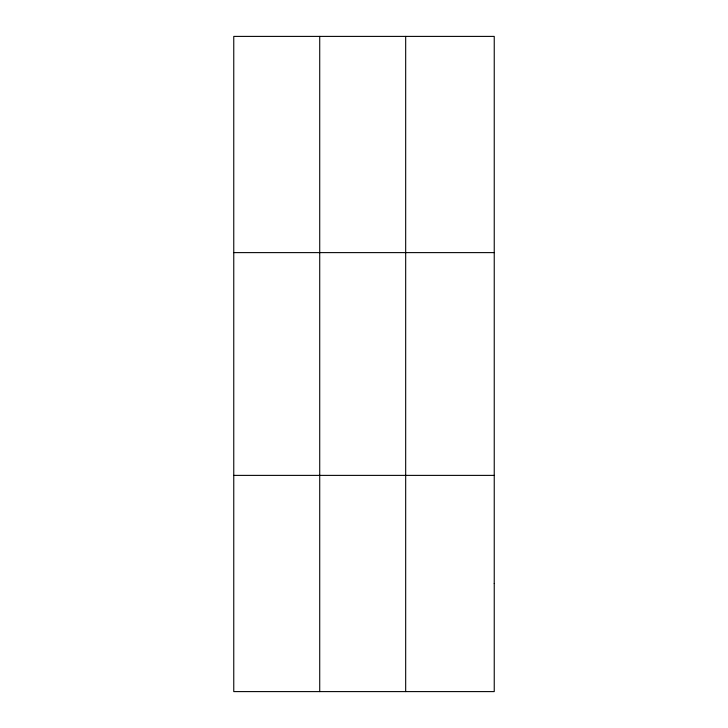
<?xml version="1.0" encoding="UTF-8"?>
<svg xmlns="http://www.w3.org/2000/svg" width="728" height="728" viewBox="0 0 728 728"><rect width="100%" height="100%" fill="white"/><g stroke="black" fill="none" stroke-linecap="round" stroke-linejoin="round"><path stroke-width="1.09" d="M319.719 36.4L319.719 691.6M405.678 36.4L405.678 691.6M233.761 252.616L494.239 252.616M233.761 475.384L494.239 475.384M494.239 583.492L494.239 691.6L233.761 691.6L233.761 36.4L494.239 36.4L494.239 583.492"/></g></svg>
